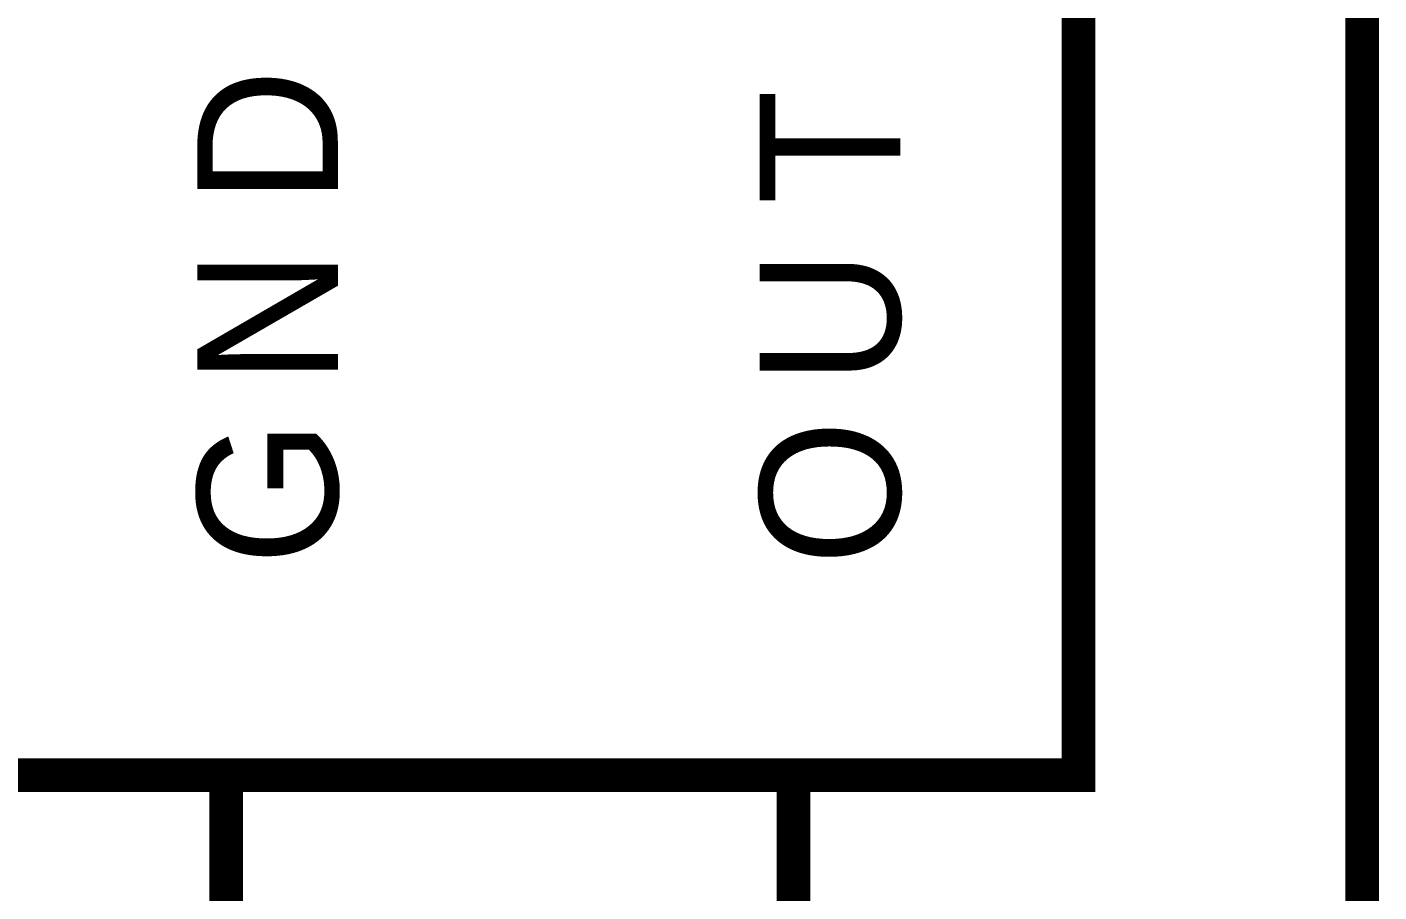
# Model space of a CAD drawing. Header units: inches. Extents: x 0 to 22.3, y 0 to 15.7.
# Drawn here: x 8.1302 to 8.6062, y 12.5582 to 12.8629 of the extents above; entities that cross this region are included whole.
import ezdxf

# ---------------------------------------------------------------- set-up
doc = ezdxf.new("R2010")
doc.units = ezdxf.units.IN
doc.header["$MEASUREMENT"] = 0
doc.layers.add('Sheet', color=255, linetype='Continuous')

msp = doc.modelspace()

# ---------------------------------------------------------------- linework, layer by layer
at = {"layer": 'Sheet'}
for points in [[(8.60032, 13.66943, 0.0118, 0.0118, 0), (8.60032, 12.49945, 0.0118, 0.0118, 0), (8.60032, 12.42961, 0.0118, 0.0118, 0)], [(8.20027, 12.59934, 0.0118, 0.0118, 0), (8.20027, 12.49945, 0.0118, 0.0118, 0)], [(8.40007, 12.59934, 0.0118, 0.0118, 0), (8.40007, 12.49945, 0.0118, 0.0118, 0)]]:
    msp.add_lwpolyline(points, format="xyseb", dxfattribs=at)
for points in [[(7.90013, 13.09925, 0.0118, 0.0118, 0), (8.50042, 13.09925, 0.0118, 0.0118, 0), (8.50042, 12.59934, 0.0118, 0.0118, 0), (7.90013, 12.59934, 0.0118, 0.0118, 0), (7.90013, 13.09925, 0.0118, 0.0118, 0)], [(7.90013, 13.09925, 0.0039, 0.0039, 0), (7.90013, 12.59934, 0.0039, 0.0039, 0), (8.50042, 12.59934, 0.0039, 0.0039, 0), (8.50042, 13.09925, 0.0039, 0.0039, 0), (7.90013, 13.09925, 0.0039, 0.0039, 0), (7.90013, 13.09925, 0.0039, 0.0039, 0)]]:
    msp.add_lwpolyline(points, format="xyseb", close=True, dxfattribs=at)

# ---------------------------------------------------------------- texts
for s, p in [('D', (8.23961, 12.80045)), ('T', (8.43765, 12.80045)), ('N', (8.23961, 12.7368)), ('U', (8.43765, 12.7368)), ('O', (8.43765, 12.67315)), ('G', (8.23961, 12.67315))]:
    msp.add_text(s, height=0.0495, rotation=90, dxfattribs=at).set_placement(p)

doc.saveas('drawing.dxf')
